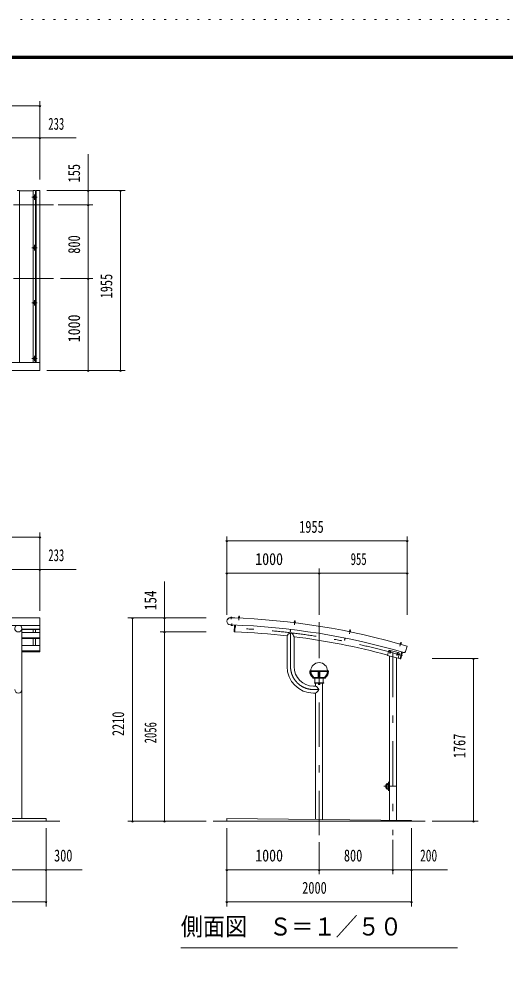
# Model space of a CAD drawing. Units: millimetres, scale not verified, with parts at other scales. Extents: x -23448 to 23452, y -10500 to 10500.
# Drawn here: x 4101 to 9373, y 0 to 10500 of the extents above; entities that cross this region are included whole.
import ezdxf
from ezdxf.enums import TextEntityAlignment as Align

# ---------------------------------------------------------------- set-up
doc = ezdxf.new("R2010")
doc.units = ezdxf.units.MM
doc.header["$LTSCALE"] = 40
doc.linetypes.add('USER3', pattern=[24, 12, -5, 2, -5])
doc.linetypes.add('USER4', pattern=[3, 0.5, -2.5])
for name, color, linetype, lineweight in [('0-0_0', 7, 'Continuous', 18), ('0-2_1-0BOLD', 7, 'Continuous', 18), ('0-3_1-2CENTER', 3, 'USER3', 18), ('0-4_1-4THIN', 4, 'Continuous', 18), ('0-5_1-5DIM', 3, 'Continuous', 18), ('0-C_F-F', 5, 'Continuous', 18), ('0-D_F-E_J_ADD', 5, 'USER4', 18)]:
    doc.layers.add(name, color=color, linetype=linetype, lineweight=lineweight)
doc.styles.add('ＭＳ ゴシック', font='')
doc.styles.get('ＭＳ ゴシック').set_extended_font_data('MS Gothic')

# ---------------------------------------------------------------- blocks, each defined once
blk = doc.blocks.new('ledl')
at = {"layer": '0-0_0'}
for p, q in [((14388.17, 13926.97), (14183.17, 13926.97)), ((14183.17, 13920.97), (14183.17, 13926.97)), ((14276.67, 13920.97), (14183.17, 13920.97)), ((14276.67, 13920.97), (14276.67, 13856.97)), ((14288.67, 13920.97), (14282.67, 13920.97)), ((14282.67, 13920.97), (14282.67, 13856.97)), ((14288.67, 13920.97), (14288.67, 13856.97)), ((14388.17, 13920.97), (14294.67, 13920.97)), ((14294.67, 13920.97), (14294.67, 13856.97)), ((14388.17, 13920.97), (14388.17, 13926.97)), ((14215.67, 13846.97), (14355.67, 13846.97)), ((14240.67, 13796.97), (14240.67, 13846.97)), ((14240.67, 13796.97), (14330.67, 13796.97)), ((14330.67, 13796.97), (14330.67, 13846.97)), ((14355.67, 13846.97), (14355.67, 13856.97))]:
    blk.add_line(p, q, dxfattribs=at)
blk.add_lwpolyline([(14215.67, 13846.97), (14215.67, 13856.97), (14355.67, 13856.97)], dxfattribs=at)
for start, end in [(0, 180), (183.82255, 231.05756), (308.94244, 356.17745)]:
    blk.add_arc((14285.67, 13926.97), 90, start, end, dxfattribs=at)
for centre, major_axis, start_param, end_param in [((14285.67, 13926.97), (102.47, 6.5), 3.13629226, 3.90348569), ((14293.67, 13926.97), (102.47, 6.5), 3.13629226, 3.90348569), ((14277.67, 13926.97), (-102.47, 6.5), 2.37969962, 3.14689305), ((14285.67, 13926.97), (-102.47, 6.5), 2.37969962, 3.14689305)]:
    blk.add_ellipse(centre, major_axis=major_axis, ratio=0.92312, start_param=start_param, end_param=end_param, dxfattribs=at)

msp = doc.modelspace()

# ---------------------------------------------------------------- linework, layer by layer
at = {"layer": '0-2_1-0BOLD'}
for p, q in [((4322.55, 8642.67), (4282.55, 8642.67)), ((4282.55, 8642.67), (4282.55, 6774.16)), ((4322.55, 6687.67), (4322.55, 8642.67)), ((4322.55, 6774.16), (-3493.45, 6774.16)), ((-3493.44, 6687.67), (4322.55, 6687.67)), ((-3493.45, 4004.86), (4322.55, 4004.86)), ((6391.22, 4004.33), (6437.19, 4002.54)), ((6396.41, 4006.23), (6396.55, 4009.74)), ((6402.18, 4006.01), (6402.32, 4009.52)), ((6479.41, 4004.5), (6479.58, 4009)), ((6485.35, 4008.78), (6485.18, 4004.27)), ((4322.55, 3921.21), (-3493.45, 3921.21)), ((4127.7, 1824.67), (4127.7, 3889.24)), ((6388.2, 3926.89), (6432.17, 3925.18)), ((6404.21, 3926.77), (6388.22, 3927.39)), ((6401.24, 3924.78), (6401.11, 3921.28)), ((6407.01, 3924.56), (6406.88, 3921.05)), ((6410.37, 3924.43), (6410.44, 3926.03)), ((6430.15, 3852.04), (6432.99, 3925.63)), ((6440.99, 3925.33), (6438.09, 3850.24)), ((6440.09, 3902.35), (6440.98, 3925.33)), ((6443.28, 3902.22), (6440.09, 3902.35)), ((6444.18, 3925.21), (6443.28, 3902.22)), ((7083.42, 3954.27), (7083.96, 3958.75)), ((7089.69, 3958.06), (7089.16, 3953.59)), ((7091.04, 3968.47), (7089.86, 3958.54)), ((4127.7, 3880.02), (4322.55, 3880.02)), ((4322.55, 3876.47), (4127.7, 3876.47)), ((4127.7, 3844.26), (4322.55, 3844.26)), ((4322.55, 3785.43), (4127.7, 3785.43)), ((6438.09, 3850.24), (6431.6, 3850.49)), ((7002.57, 3807.84), (7002.57, 3474.67)), ((7036.11, 3855.57), (7038.83, 3878.41)), ((7039.28, 3855.19), (7036.11, 3855.57)), ((7042, 3878.03), (7039.28, 3855.19)), ((7078.87, 3474.67), (7078.87, 3798.67)), ((7626.52, 3761.55), (7631.05, 3784.1)), ((7634.18, 3783.47), (7629.66, 3760.92)), ((7681.53, 3856.17), (7682.42, 3860.6)), ((7688.08, 3859.46), (7687.2, 3855.04)), ((7690.26, 3869.72), (7688.29, 3859.92)), ((4127.7, 3779.53), (4322.55, 3779.53)), ((4322.55, 3701.81), (4127.7, 3701.81)), ((7629.66, 3760.92), (7626.52, 3761.55)), ((8231.58, 3721.87), (8232.84, 3726.2)), ((8238.38, 3724.59), (8237.13, 3720.26)), ((8305.72, 3696.03), (8288.17, 3636.55)), ((4127.7, 3644.17), (4322.55, 3644.17)), ((8112.57, 3590.64), (8112.57, 1807.05)), ((8115.1, 3632.99), (8120.45, 3638.25)), ((8116.98, 3625.72), (8115.1, 3632.99)), ((8120.45, 3638.25), (8127.68, 3636.25)), ((8209.18, 3626.04), (8122.47, 3650.16)), ((8192.17, 3611.54), (8197.52, 3616.81)), ((8194.05, 3604.28), (8192.17, 3611.54)), ((8197.52, 3616.81), (8204.75, 3614.81)), ((8219.61, 3607.59), (8207.61, 3564.2)), ((8248.64, 3633.02), (8227.72, 3560.84)), ((8235.82, 3560.06), (8256.32, 3630.79)), ((8239.18, 3611.82), (8245.57, 3633.91)), ((8242.25, 3610.93), (8239.18, 3611.82)), ((8248.64, 3633.02), (8242.25, 3610.93)), ((8188.87, 3569.41), (8188.87, 1806.29)), ((8227.72, 3560.84), (8233.96, 3559.04)), ((7349.61, 3285.02), (7348.63, 3286.04)), ((7349.61, 3284.32), (7348.63, 3283.31)), ((7350.37, 3285.78), (7349.36, 3286.77)), ((7350.37, 3283.56), (7349.36, 3282.58)), ((7351.07, 3285.78), (7352.09, 3286.77)), ((7351.07, 3283.56), (7352.09, 3282.58)), ((7351.83, 3285.02), (7352.82, 3286.04)), ((7351.83, 3284.32), (7352.82, 3283.31)), ((7388.87, 1814.29), (7388.87, 3294.67)), ((7290.72, 3186.52), (7312.57, 3186.52)), ((7312.57, 3186.52), (7312.57, 1815.05)), ((8112.57, 2207.67), (8102.72, 2207.67)), ((8102.72, 2141.67), (8112.57, 2141.67)), ((-3710.44, 1794.67), (4539.55, 1794.67)), ((4389.55, 1824.67), (-3560.45, 1824.67)), ((4389.55, 1794.67), (4389.55, 1824.67)), ((6200.72, 1794.67), (8500.72, 1794.67)), ((8350.72, 1794.67), (8350.72, 1804.67))]:
    msp.add_line(p, q, dxfattribs=at)
for points in [[(4322.55, 4004.86), (4322.55, 3635.83), (4127.7, 3635.83)], [(6437.19, 4002.54), (6437.21, 4003.04), (6391.24, 4004.83)], [(6405.48, 4004.28), (6405.54, 4005.88), (6393.05, 4006.37), (6392.99, 4004.77)], [(6393.55, 4006.35), (6393.69, 4009.85), (6394.56, 4010.31), (6404.35, 4009.93), (6405.18, 4009.4), (6405.04, 4005.9)], [(6488.04, 4004.16), (6488.21, 4008.66), (6487.38, 4009.19), (6477.59, 4009.57), (6476.72, 4009.11), (6476.55, 4004.61)], [(6479.49, 4009.5), (6479.88, 4019.49), (6485.87, 4019.25), (6485.48, 4009.26)], [(6479.88, 4019.49), (6480.92, 4020.45), (6484.91, 4020.29), (6485.87, 4019.25)], [(6410.37, 3924.43), (6397.88, 3924.92), (6397.95, 3926.51)], [(6398.38, 3924.9), (6398.25, 3921.39), (6399.08, 3920.87), (6408.87, 3920.48), (6409.74, 3920.94), (6409.87, 3924.45)], [(7092, 3953.25), (7092.53, 3957.72), (7091.75, 3958.31), (7082.02, 3959.47), (7081.11, 3959.08), (7080.58, 3954.61)], [(7083.9, 3959.25), (7085.09, 3969.18), (7091.04, 3968.47), (7090.17, 3969.58), (7086.2, 3970.05), (7085.09, 3969.18)], [(7690, 3854.47), (7690.89, 3858.9), (7690.15, 3859.54), (7680.55, 3861.47), (7679.62, 3861.16), (7678.73, 3856.74)], [(7682.41, 3861.1), (7684.38, 3870.9), (7690.26, 3869.72), (7689.48, 3870.9), (7685.55, 3871.69), (7684.38, 3870.9)], [(8239.88, 3719.47), (8241.13, 3723.8), (8240.45, 3724.51), (8231.04, 3727.23), (8230.08, 3727), (8228.83, 3722.66)], [(8232.86, 3726.7), (8235.64, 3736.31), (8241.41, 3734.64), (8238.63, 3725.03)], [(8235.64, 3736.31), (8236.88, 3736.99), (8240.72, 3735.88), (8241.41, 3734.64)], [(8103.99, 3639.71), (8092, 3596.36), (8207.61, 3564.2)], [(8116.98, 3625.72), (8124.21, 3623.72), (8129.56, 3628.98), (8127.68, 3636.25)], [(8194.05, 3604.28), (8201.29, 3602.28), (8206.64, 3607.54), (8204.75, 3614.81)], [(7312.57, 3294.67), (7312.57, 3262.82), (7290.72, 3262.82)], [(8350.72, 1804.67), (6350.72, 1824.67), (6350.72, 1794.67)]]:
    msp.add_lwpolyline(points, dxfattribs=at)
for points in [[(6476.05, 4004.63), (6475.98, 4003.03), (6488.47, 4002.54), (6488.54, 4004.14)], [(7080.08, 3954.67), (7092.5, 3953.19), (7092.31, 3951.6), (7079.89, 3953.08)], [(7678.24, 3856.84), (7690.49, 3854.38), (7690.18, 3852.81), (7677.92, 3855.27)], [(8228.35, 3722.8), (8240.36, 3719.33), (8239.91, 3717.79), (8227.91, 3721.27)], [(7400.72, 3294.67), (7400.72, 3296.97), (7300.72, 3296.97), (7300.72, 3294.67)]]:
    msp.add_lwpolyline(points, close=True, dxfattribs=at)
for centre, radius in [((4264.55, 8570.29), 10), ((4264.55, 8020.59), 10), ((4264.55, 7422.81), 10), ((4264.55, 6819.1), 10), ((8122.33, 3630.98), 8.5), ((8122.33, 3630.98), 6.3), ((8199.4, 3609.54), 8.5), ((8199.4, 3609.54), 6.3), ((7350.72, 3284.67), 5.9)]:
    msp.add_circle(centre, radius, dxfattribs=at)
for centre, radius, start, end in [((6389.72, 3965.86), 39, 87.76833, 267.76833), ((6389.72, 3965.86), 38.5, 87.76833, 267.76833), ((6395.05, 4007.96), 2.33, 49.92583, 87.76833), ((6399.11, 4001.39), 8.74, 68.47223, 107.06442), ((6403.68, 4007.62), 2.33, 87.76833, 125.61082), ((6150.72, -3605.23), 7613.15, 73.55577, 88.07326), ((6476.19, 4002.02), 1, 87.76833, 267.76833), ((6478.08, 4007.21), 2.33, 49.92583, 87.76833), ((6482.15, 4000.65), 8.74, 68.47223, 107.06442), ((6486.71, 4006.88), 2.33, 87.76833, 125.61082), ((6488.19, 4001.55), 1, 267.76834, 87.76833), ((4089.55, 3889.24), 38.15, 123.05154, 56.94846), ((6399.75, 3923.17), 2.33, 267.76833, 305.61082), ((6404.31, 3929.4), 8.74, 248.47223, 287.06442), ((6150.72, -3605.23), 7536.15, 73.66959, 88.07326), ((6408.38, 3922.84), 2.33, 229.92583, 267.76833), ((6432.25, 3927.18), 2, 267.76833, 291.47313), ((7080.02, 3952.05), 1, 83.20786, 263.20786), ((7082.32, 3957.09), 2.33, 45.36537, 83.20786), ((7085.85, 3950.22), 8.74, 63.91177, 102.50395), ((7090.89, 3956.06), 2.33, 83.20786, 121.05035), ((7091.94, 3950.63), 1, 263.20787, 83.20786), ((6431.65, 3851.99), 1.5, 177.79263, 267.79263), ((6150.72, -3605.23), 7461.85, 83.44478, 87.79263), ((7062.9, 3778.44), 67.11, 119.28321, 154.01731), ((7039.86, 3819.53), 20, 56.47532, 119.28321), ((7012.71, 3778.55), 69.15, 16.91507, 56.47532), ((6150.72, -3605.23), 7461.85, 74.91363, 82.85469), ((7677.97, 3854.24), 1, 78.6474, 258.6474), ((7680.66, 3859.07), 2.33, 40.8049, 78.6474), ((7683.63, 3851.94), 8.74, 59.3513, 97.94348), ((7689.12, 3857.37), 2.33, 78.6474, 116.48988), ((7689.74, 3851.88), 1, 258.64742, 78.6474), ((8227.87, 3720.24), 1, 73.8607, 253.8607), ((8230.95, 3724.83), 2.33, 36.0182, 73.8607), ((8233.32, 3717.48), 8.74, 54.56461, 93.15678), ((8239.24, 3722.43), 2.33, 73.8607, 111.70319), ((8239.4, 3716.9), 1, 253.86072, 73.8607), ((8118.45, 3635.71), 15, 74.45292, 164.53361), ((8205.16, 3611.59), 15, 344.53361, 74.45292), ((6150.72, -3605.23), 7536.15, 73.66959, 73.77559), ((8273.92, 3641.28), 15, 253.66959, 343.55577), ((7290.72, 3474.67), 288.15, 180, 270), ((7290.72, 3474.67), 211.85, 180, 270), ((6150.72, -3605.23), 7461.85, 73.8364, 73.9922), ((8234.38, 3560.48), 1.5, 253.8364, 343.8364), ((7274.16, 3192.65), 80, 29.51659, 61.30328), ((7350.72, 3284.67), 2.5, 123.11206, 146.88794), ((7350.72, 3284.67), 2.5, 213.11206, 236.88794), ((7349.25, 3284.67), 0.5, 315.99959, 44.00041), ((7350.72, 3286.14), 0.5, 225.99959, 314.00041), ((7350.72, 3283.2), 0.5, 45.99959, 134.00041), ((7352.19, 3284.67), 0.5, 135.99959, 224.00041), ((7350.72, 3284.67), 2.5, 33.11206, 56.88794), ((7350.72, 3284.67), 2.5, 303.11206, 326.88794), ((4089.56, 3224.67), 38.15, 180, 0), ((7274.16, 3256.7), 80, 298.69673, 330.48343), ((7330.72, 3224.67), 15, 330.48343, 29.51659), ((8102.72, 2174.67), 33, 90, 270), ((8102.72, 2174.67), 22.5, 64.04002, 295.95998)]:
    msp.add_arc(centre, radius, start, end, dxfattribs=at)
at = {"layer": '0-3_1-2CENTER'}
for p, q in [((4234.55, 8570.29), (4294.55, 8570.29)), ((4264.55, 8600.28), (4264.55, 8540.28)), ((-3643.44, 8487.67), (4472.55, 8487.67)), ((4294.55, 8020.59), (4234.55, 8020.59)), ((4264.55, 7990.59), (4264.55, 8050.59)), ((-3643.44, 7687.67), (4472.55, 7687.67)), ((4294.55, 7422.81), (4234.55, 7422.81)), ((4264.55, 7452.81), (4264.55, 7392.8)), ((4264.55, 6789.1), (4264.55, 6849.1)), ((4294.55, 6819.1), (4234.55, 6819.1)), ((6398.6, 3988.14), (6399.57, 4013.12)), ((6483.03, 4023.37), (6481.29, 3978.63)), ((6404.83, 3942.66), (6403.86, 3917.68)), ((7083.24, 3928.34), (7088.54, 3972.79)), ((7350.72, 1644.67), (7350.72, 3957.67)), ((7040.72, 3841.78), (7040.72, 3474.67)), ((7679.29, 3830.34), (7688.11, 3874.23)), ((8239.64, 3739.32), (8227.19, 3696.31)), ((8126.86, 3647.37), (8117.8, 3614.6)), ((8150.72, 3623.19), (8150.72, 1644.67)), ((8203.94, 3625.93), (8194.87, 3593.16)), ((7362.52, 3284.67), (7338.92, 3284.67)), ((7290.72, 3224.67), (7350.72, 3224.67)), ((8102.72, 2124.67), (8102.72, 2224.67)), ((8182.72, 2174.67), (8052.72, 2174.67))]:
    msp.add_line(p, q, dxfattribs=at)
for centre, radius, start, end in [((6150.72, -3605.23), 7500, 73.71976, 87.96529), ((7290.72, 3474.67), 250, 180, 270)]:
    msp.add_arc(centre, radius, start, end, dxfattribs=at)
at = {"layer": '0-4_1-4THIN'}
for p, q in [((4102.06, 8642.67), (4077.05, 8642.67)), ((4102.05, 6774.16), (4102.05, 8642.67)), ((4102.05, 8638.43), (4252.06, 8638.43)), ((4102.06, 6774.16), (4102.06, 8642.67)), ((4252.05, 8642.67), (4252.05, 6774.16)), ((4277.05, 8642.67), (4252.05, 8642.67)), ((4277.05, 6774.16), (4277.05, 8642.67)), ((4277.05, 8638.43), (4282.55, 8638.43)), ((6480.44, 4020.01), (6480.03, 4009.47)), ((6484.94, 4009.28), (6485.35, 4019.82)), ((7085.69, 3969.65), (7084.44, 3959.18)), ((7089.32, 3958.6), (7090.57, 3969.07)), ((4252.05, 3876.47), (4252.05, 3844.26)), ((4277.05, 3844.26), (4277.05, 3876.47)), ((7685.01, 3871.33), (7682.94, 3860.99)), ((7687.76, 3860.02), (7689.83, 3870.36)), ((4252.05, 3779.53), (4252.05, 3701.81)), ((4277.05, 3701.81), (4277.05, 3779.53)), ((8236.31, 3736.68), (8233.38, 3726.55)), ((8238.11, 3725.18), (8241.04, 3735.31))]:
    msp.add_line(p, q, dxfattribs=at)
at = {"layer": '0-5_1-5DIM'}
for p, q in [((4332.55, 9562.48), (4312.55, 9562.48)), ((4322.55, 8762.48), (4322.55, 9612.48)), ((4715.05, 9212.48), (-3885.94, 9212.48)), ((4332.55, 9212.48), (4312.55, 9212.48)), ((4847.55, 8642.67), (4847.55, 9035.17)), ((5247.55, 8642.67), (4397.55, 8642.67)), ((4857.55, 8642.67), (4837.55, 8642.67)), ((4847.55, 8487.67), (4847.55, 8642.67)), ((5207.55, 8642.67), (5187.55, 8642.67)), ((4897.55, 8487.67), (4522.55, 8487.67)), ((4857.55, 8487.67), (4837.55, 8487.67)), ((4847.55, 7687.67), (4847.55, 8487.67)), ((4547.55, 7687.67), (4897.55, 7687.67)), ((4857.55, 7687.67), (4837.55, 7687.67)), ((4847.55, 6687.67), (4847.55, 7687.67)), ((4397.55, 6687.67), (5247.55, 6687.67)), ((4857.55, 6687.67), (4837.55, 6687.67)), ((5207.55, 6687.67), (5187.55, 6687.67)), ((4322.56, 4879.67), (-3493.44, 4879.67)), ((4322.56, 4879.67), (-3493.44, 4879.67)), ((4332.56, 4879.67), (4312.56, 4879.67)), ((4322.56, 4079.68), (4322.56, 4929.68)), ((6360.72, 4837.67), (6340.72, 4837.67)), ((6350.72, 4037.67), (6350.72, 4887.67)), ((6350.72, 4837.67), (8305.72, 4837.67)), ((6350.72, 4837.67), (8305.72, 4837.67)), ((8315.72, 4837.67), (8295.72, 4837.67)), ((8305.72, 4887.67), (8305.72, 4037.67)), ((-3885.94, 4529.67), (4715.06, 4529.67)), ((4332.56, 4529.67), (4312.56, 4529.67)), ((7350.72, 4037.67), (7350.72, 4537.67)), ((6360.72, 4487.67), (6340.72, 4487.67)), ((6350.72, 4487.67), (8305.72, 4487.67)), ((6350.72, 4487.67), (7350.72, 4487.67)), ((7360.72, 4487.67), (7340.72, 4487.67)), ((7350.72, 4487.67), (8305.72, 4487.67)), ((8315.72, 4487.67), (8295.72, 4487.67)), ((5675.72, 1794.67), (5675.72, 4397.18)), ((6125.72, 4004.67), (5275.72, 4004.67)), ((5335.72, 4004.67), (5315.72, 4004.67)), ((5325.72, 4004.67), (5325.72, 1794.67)), ((5685.72, 4004.67), (5665.72, 4004.67)), ((5625.72, 3850.67), (6125.72, 3850.67)), ((5685.72, 3850.67), (5665.72, 3850.67)), ((9075.72, 3561.67), (8575.72, 3561.67)), ((9035.71, 3561.67), (9015.71, 3561.67)), ((9025.71, 1794.67), (9025.71, 3561.67)), ((5275.72, 1794.67), (6125.72, 1794.67)), ((5335.72, 1794.67), (5315.72, 1794.67)), ((5685.72, 1794.67), (5665.72, 1794.67)), ((9075.72, 1794.67), (8575.72, 1794.67)), ((9035.71, 1794.67), (9015.71, 1794.67)), ((4389.56, 869.67), (4389.56, 1719.67)), ((6350.72, 1719.67), (6350.72, 869.67)), ((8350.72, 869.67), (8350.72, 1719.67)), ((8150.72, 1219.67), (8150.72, 1594.67)), ((7350.72, 1219.67), (7350.72, 1569.67)), ((4782.06, 1269.67), (-3952.95, 1269.67)), ((4399.56, 1269.67), (4379.56, 1269.67)), ((6360.72, 1269.67), (6340.72, 1269.67)), ((8743.22, 1269.67), (6350.72, 1269.67)), ((7360.72, 1269.67), (7340.72, 1269.67)), ((7350.72, 1269.67), (8150.72, 1269.67)), ((8160.72, 1269.67), (8140.72, 1269.67)), ((8150.72, 1269.67), (8350.72, 1269.67)), ((8360.72, 1269.67), (8340.72, 1269.67)), ((-3560.44, 919.67), (4389.56, 919.67)), ((-3560.44, 919.67), (4389.56, 919.67)), ((4399.56, 919.67), (4379.56, 919.67)), ((6360.72, 919.67), (6340.72, 919.67)), ((6350.72, 919.67), (8350.72, 919.67)), ((8360.72, 919.67), (8340.72, 919.67)), ((8850.72, 419.67), (5850.72, 419.67))]:
    msp.add_line(p, q, dxfattribs=at)
for points in [[(4322.55, 9562.48), (-3493.44, 9562.48), (4322.55, 9562.48)], [(5197.55, 6687.67), (5197.55, 8642.67), (5197.55, 6687.67)]]:
    msp.add_lwpolyline(points, dxfattribs=at)
for centre in [(4322.55, 9562.48), (4322.55, 9212.48), (4847.55, 8642.67), (5197.55, 8642.67), (4847.55, 8487.67), (4847.55, 7687.67), (4847.55, 6687.67), (5197.55, 6687.67), (4322.56, 4879.67), (6350.72, 4837.67), (8305.72, 4837.67), (4322.56, 4529.67), (6350.72, 4487.67), (7350.72, 4487.67), (8305.72, 4487.67), (5325.72, 4004.67), (5675.72, 4004.67), (5675.72, 3850.67), (9025.71, 3561.67), (5325.72, 1794.67), (5675.72, 1794.67), (9025.71, 1794.67), (4389.56, 1269.67), (6350.72, 1269.67), (7350.72, 1269.67), (8150.72, 1269.67), (8350.72, 1269.67), (4389.56, 919.67), (6350.72, 919.67), (8350.72, 919.67)]:
    msp.add_arc(centre, 10, 180, 0, dxfattribs=at)
at = {"layer": '0-C_F-F'}
for points in [[(-5748.12, 10100), (-5748.12, -10000), (22951.87, -10000), (22951.87, 10100)], [(-5745.62, 10097.5), (22949.37, 10097.5), (22949.37, -9997.5), (-5745.62, -9997.5)], [(-5743.12, 10095), (-5743.12, -9995), (22946.87, -9995), (22946.87, 10095)], [(-5740.62, 10092.5), (22944.37, 10092.5), (22944.37, -9992.5), (-5740.62, -9992.5)], [(-5738.12, 10090), (22941.87, 10090), (22941.87, -9990), (-5738.12, -9990)], [(-5735.62, 10087.5), (22939.37, 10087.5), (22939.37, -9987.5), (-5735.62, -9987.5)], [(-5733.12, 10085), (22936.87, 10085), (22936.87, -9985), (-5733.12, -9985)], [(-5730.62, 10082.5), (-5730.62, -9982.5), (22934.38, -9982.5), (22934.38, 10082.5)], [(-5728.12, 10080), (-5728.12, -9980), (22931.87, -9980), (22931.87, 10080)], [(-5725.62, 10077.5), (-5725.62, -9977.5), (22929.37, -9977.5), (22929.37, 10077.5)], [(-5723.12, 10075), (22926.87, 10075), (22926.87, -9975), (-5723.12, -9975)]]:
    msp.add_lwpolyline(points, close=True, dxfattribs=at)
at = {"layer": '0-D_F-E_J_ADD'}
msp.add_lwpolyline([(-6248.13, 10500), (-6248.13, -10500), (23451.87, -10500), (23451.87, 10500)], close=True, dxfattribs=at)

# ---------------------------------------------------------------- block references
at = {"layer": '0-0_0'}
msp.add_blockref('ledl', (-6934.95, -10500), dxfattribs=at)

# ---------------------------------------------------------------- texts
at = {"layer": '0-5_1-5DIM', "color": 7, "style": 'ＭＳ ゴシック'}
for s, height, width, p in [('233', 130.2, 0.65, (4414.38, 9262.48)), ('1955', 130.2, 0.75, (7134.81, 4887.67)), ('233', 130.2, 0.65, (4414.38, 4579.67)), ('1000', 130.2, 0.85, (6657.92, 4537.67)), ('955', 130.2, 0.65, (7692.87, 4537.67)), ('300', 130.2, 0.75, (4476.71, 1319.67)), ('1000', 130.2, 0.85, (6657.92, 1319.67)), ('800', 130.2, 0.75, (7619.31, 1319.67)), ('200', 130.2, 0.7, (8444.71, 1319.67)), ('2000', 130.2, 0.75, (7167.69, 969.67)), ('側面図\u3000Ｓ＝１／５０', 195.4, 0.9, (5850.72, 496.32))]:
    msp.add_text(s, height=height, dxfattribs=dict(at, width=width)).set_placement(p, align=Align.BOTTOM_LEFT)
for s, width, p in [('155', 0.75, (4797.55, 8730.65)), ('800', 0.75, (4797.55, 7956.27)), ('1955', 0.75, (5147.55, 7471.76)), ('1000', 0.85, (4797.55, 6994.87)), ('154', 0.8, (5625.72, 4087.26)), ('2210', 0.75, (5275.72, 2720.58)), ('2056', 0.65, (5625.72, 2641.02)), ('1767', 0.75, (8975.71, 2480.02))]:
    msp.add_text(s, height=130.2, rotation=90, dxfattribs=dict(at, width=width)).set_placement(p, align=Align.BOTTOM_LEFT)

doc.saveas('drawing.dxf')
